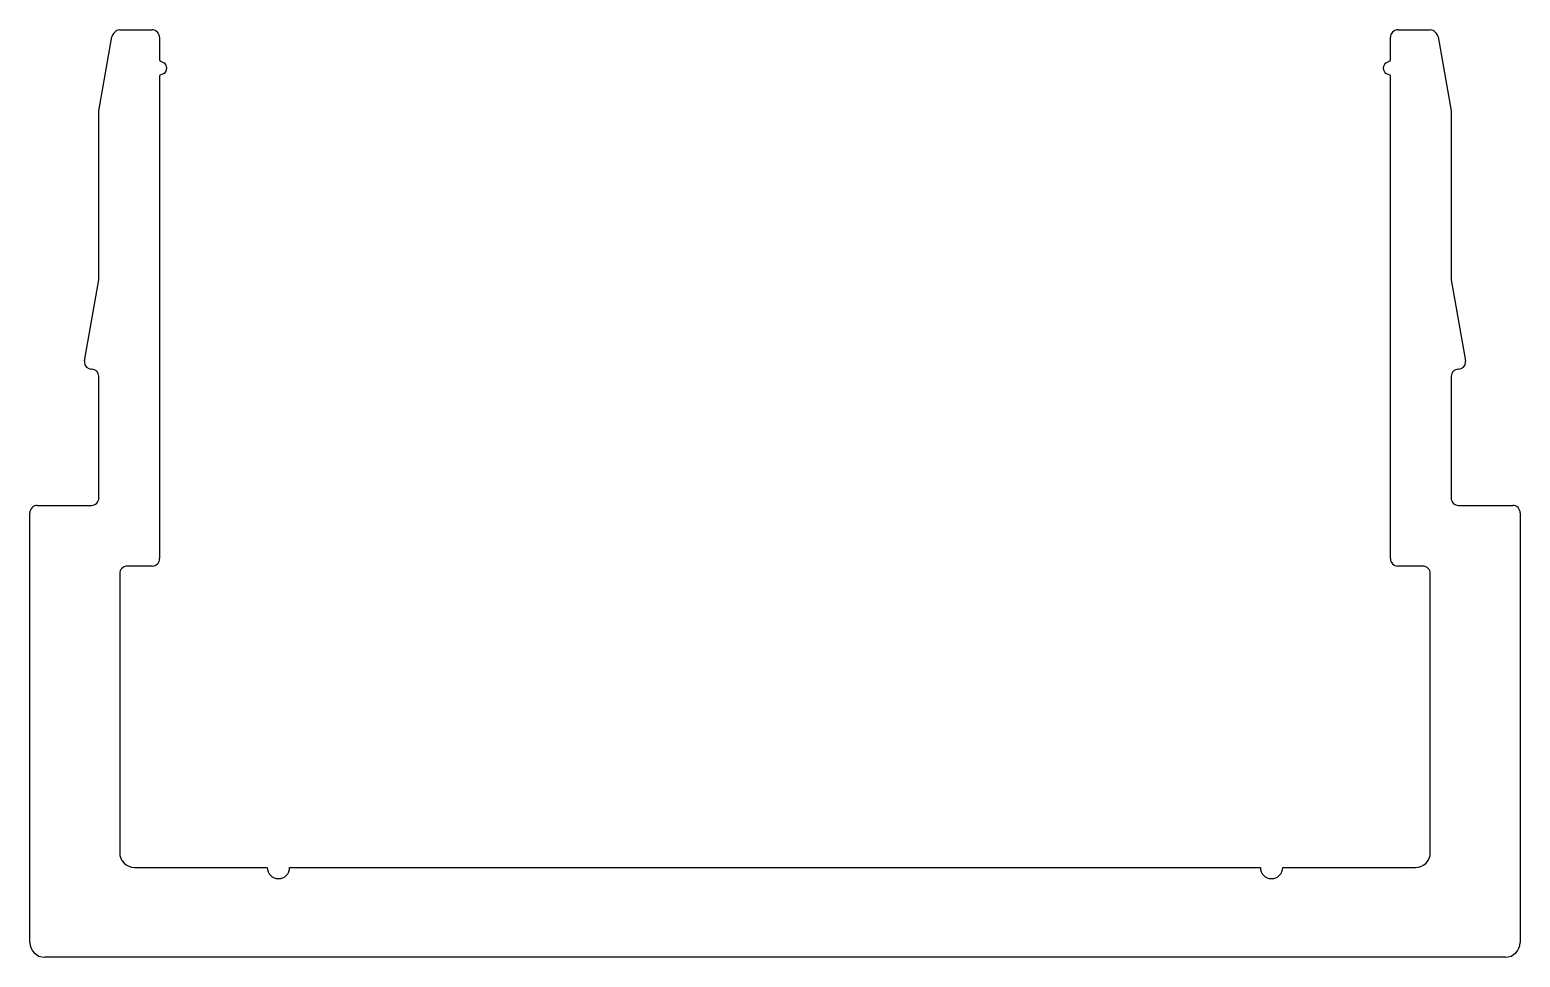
# Model space of a CAD drawing. Extents: x -25.3 to 25.3, y 6.1 to 37.5.
import ezdxf

# ---------------------------------------------------------------- set-up
doc = ezdxf.new("R2010")
doc.units = 0
doc.layers.get('0').update_dxf_attribs({"linetype": 'CONTINUOUS'})

msp = doc.modelspace()

# ---------------------------------------------------------------- linework, layer by layer
for p, q in [((-22.244, 37.542), (-21.693, 37.542)), ((-21.693, 37.542), (-21.143, 37.542)), ((21.174, 37.542), (21.725, 37.542)), ((21.725, 37.542), (22.275, 37.542)), ((-22.951, 34.794), (-22.509, 37.299)), ((-20.889, 37.288), (-20.889, 36.496)), ((20.92, 36.496), (20.92, 37.288)), ((22.54, 37.299), (22.982, 34.794)), ((-20.889, 36.496), (-20.748, 36.419)), ((20.779, 36.419), (20.92, 36.496)), ((-20.748, 36.062), (-20.889, 35.986)), ((-20.889, 35.986), (-20.888, 19.587)), ((20.92, 35.986), (20.779, 36.062)), ((20.92, 19.587), (20.92, 35.986)), ((-22.951, 29.097), (-22.951, 34.794)), ((22.982, 34.794), (22.982, 29.097)), ((-23.439, 26.305), (-22.954, 29.053)), ((22.986, 29.053), (23.47, 26.305)), ((-23.192, 26.022), (-23.201, 26.022)), ((23.233, 26.022), (23.223, 26.022)), ((-22.951, 23.715), (-22.951, 25.781)), ((22.982, 25.781), (22.982, 23.715)), ((-22.951, 21.649), (-22.951, 23.715)), ((22.982, 23.715), (22.982, 21.649)), ((-25.043, 21.395), (-23.205, 21.395)), ((23.236, 21.395), (25.074, 21.395)), ((-25.292, 6.557), (-25.297, 21.141)), ((25.328, 21.141), (25.324, 6.557)), ((-21.142, 19.333), (-21.99, 19.333)), ((22.022, 19.333), (21.174, 19.333)), ((-22.244, 19.079), (-22.244, 9.605)), ((22.276, 9.605), (22.276, 19.079)), ((-21.744, 9.105), (-17.233, 9.105)), ((-16.471, 9.105), (0.014, 9.105)), ((0.017, 9.105), (16.502, 9.105)), ((17.264, 9.105), (21.776, 9.105)), ((0.016, 6.057), (-24.792, 6.057)), ((24.824, 6.057), (0.016, 6.057))]:
    msp.add_line(p, q)
for centre, radius, start, end in [((-22.198, 37.226), 0.32, 98.3678, 166.6922), ((-21.143, 37.288), 0.254, 360, 90), ((21.174, 37.288), 0.254, 90, 180), ((22.229, 37.226), 0.32, 13.3078, 81.6322), ((-20.845, 36.241), 0.203, 298.5831, 61.4169), ((20.877, 36.241), 0.203, 118.5831, 241.4169), ((-23.205, 29.097), 0.254, 350, 360), ((23.236, 29.097), 0.254, 180, 190), ((-23.201, 26.263), 0.241, 170, 180), ((-23.201, 26.263), 0.241, 180, 270), ((-23.192, 25.781), 0.241, 0, 90), ((23.223, 25.781), 0.241, 90, 180), ((23.233, 26.263), 0.241, 270, 360), ((23.233, 26.263), 0.241, 360, 10), ((-25.043, 21.141), 0.254, 89.9808, 180.0192), ((-23.205, 21.649), 0.254, 270.0092, 359.9908), ((23.236, 21.649), 0.254, 180.0092, 269.9908), ((25.075, 21.141), 0.254, 359.9808, 90.0192), ((-21.99, 19.079), 0.254, 90.0004, 180.0009), ((-21.142, 19.587), 0.254, 270.001, 0.0003), ((21.174, 19.587), 0.254, 179.9997, 269.999), ((22.022, 19.079), 0.254, 359.9991, 89.9996), ((-21.744, 9.605), 0.5, 180, 270), ((21.776, 9.605), 0.5, 270, 360), ((-16.852, 9.105), 0.381, 180, 270), ((-16.852, 9.105), 0.381, 270, 360), ((16.883, 9.105), 0.381, 180, 270), ((16.883, 9.105), 0.381, 270, 0), ((-24.792, 6.557), 0.5, 180, 270), ((24.824, 6.557), 0.5, 270, 0)]:
    msp.add_arc(centre, radius, start, end)

doc.saveas('drawing.dxf')
